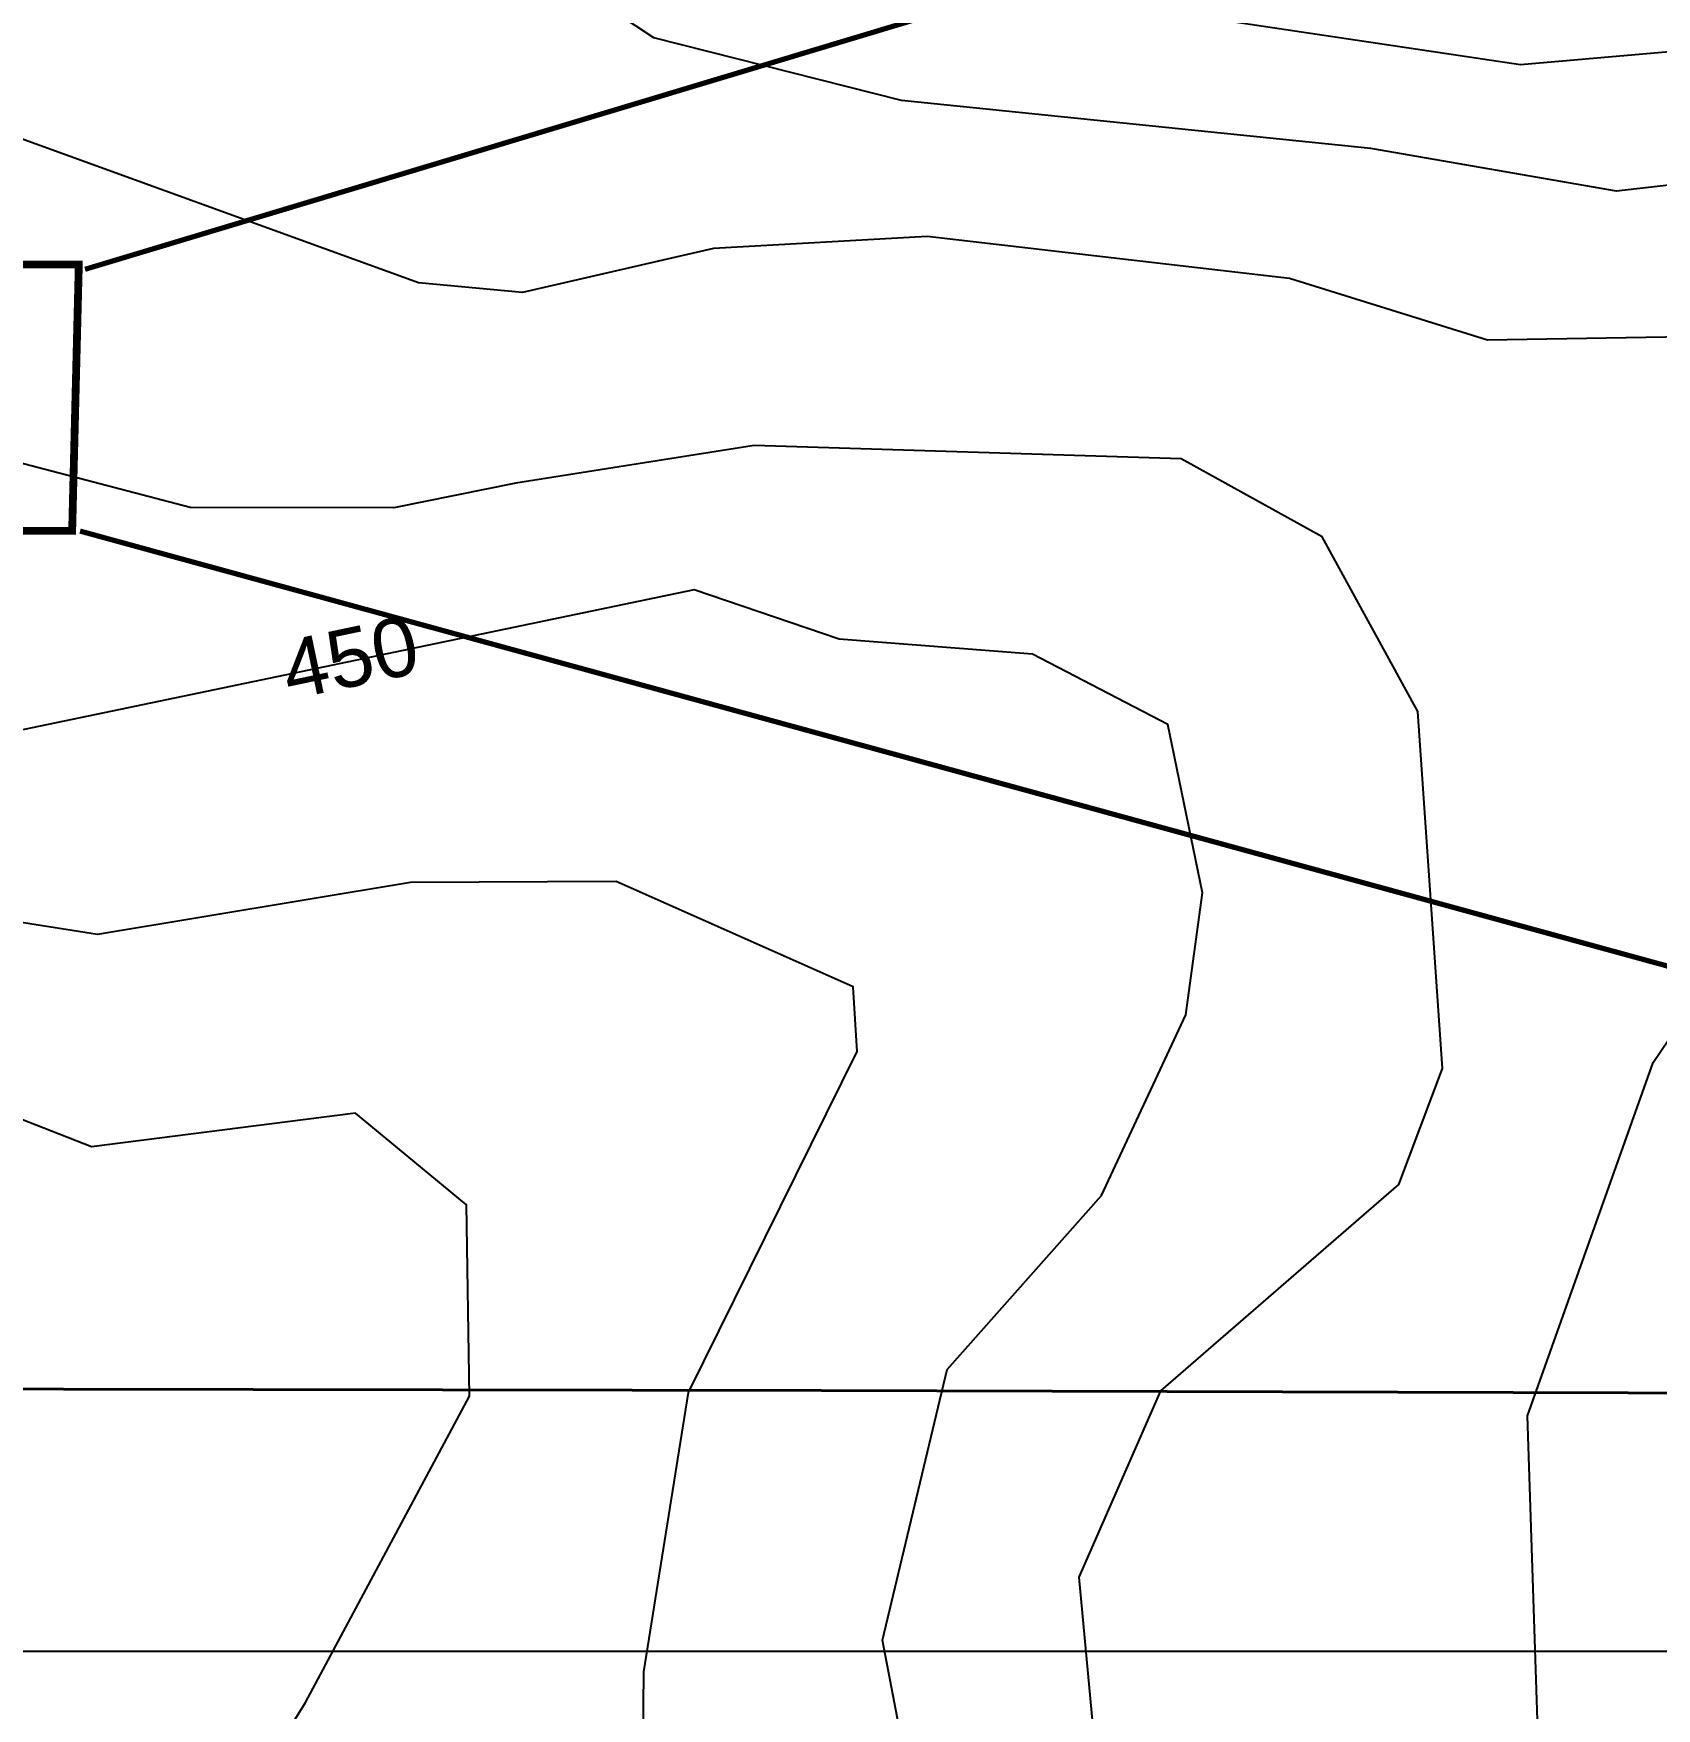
# Model space of a CAD drawing. Header units: metres. Extents: x 218545 to 227455, y 1543467 to 1556082.
# Drawn here: x 221152 to 221775, y 1550678 to 1551321 of the extents above; entities that cross this region are included whole.
import ezdxf

# ---------------------------------------------------------------- set-up
doc = ezdxf.new("R2010")
doc.units = ezdxf.units.M
doc.header["$MEASUREMENT"] = 0
for name, color, linetype in [('10 M CONTOUR', 20, 'Continuous'), ('2 M CONTOUR', 33, 'Continuous'), ('CONTEXT', 200, 'Continuous'), ('GRID', 250, 'Continuous'), ('SATGE-2', 160, 'Continuous')]:
    doc.layers.add(name, color=color, linetype=linetype)
doc.styles.get("Standard").update_dxf_attribs({"font": 'arial.ttf'})

msp = doc.modelspace()

# ---------------------------------------------------------------- linework, layer by layer
at = {"layer": '10 M CONTOUR'}
msp.add_polyline3d([(221122.69169, 1550271.93932, -1019.86579), (221176.93869, 1550286.75932, -1019.86579), (221228.68369, 1550338.14632, -1019.86579), (221280.64069, 1550423.47632, -1019.86579), (221464.60269, 1550490.35932, -1019.86579), (221488.87369, 1550516.36632, -1019.86579), (221505.57269, 1550560.71132, -1019.86579), (221478.12469, 1550704.32332, -1019.86579), (221502.92395, 1550808.23364, -1019.86579), (221562.17969, 1550874.98932, -1019.86579), (221594.54969, 1550944.42532, -1019.86579), (221600.92169, 1550991.25532, -1019.86579), (221587.57069, 1551055.87032, -1019.86579), (221535.63469, 1551082.74032, -1019.86579), (221461.49269, 1551088.50532, -1019.86579), (221405.76069, 1551107.47032, -1019.86579), (221130.79769, 1551050.14232, -1019.86579)], dxfattribs=at)
at = {"layer": '2 M CONTOUR'}
for points in [[(221956.54269, 1551411.79932, -1027.86579), (221794.91269, 1551315.29332, -1027.86579), (221722.92869, 1551308.97732, -1027.86579), (221560.82869, 1551333.13832, -1027.86579)], [(221977.84269, 1551344.35132, -1025.86579), (221837.92309, 1551269.43945, -1025.86579), (221759.8322, 1551260.49086, -1025.86579), (221665.55569, 1551276.87932, -1025.86579), (221485.32169, 1551295.32332, -1025.86579), (221390.36669, 1551319.34832, -1025.86579), (221301.00469, 1551378.46232, -1025.86579)], [(221839.55413, 1551205.49455, -1023.86579), (221710.31069, 1551203.28932, -1023.86579), (221634.32468, 1551226.98724, -1023.86579), (221495.26969, 1551243.09532, -1023.86579), (221413.26617, 1551238.55275, -1023.86579), (221339.90669, 1551221.66832, -1023.86579), (221299.98069, 1551225.28932, -1023.86579), (221129.84169, 1551287.00332, -1023.86579)], [(221140.19369, 1550224.45632, -1021.86579), (221179.56469, 1550235.41932, -1021.86579), (221219.05969, 1550265.20632, -1021.86579), (221328.50369, 1550395.48032, -1021.86579), (221487.67669, 1550450.79232, -1021.86579), (221544.79969, 1550484.19532, -1021.86579), (221587.34999, 1550548.52949, -1021.86579), (221583.43532, 1550609.93489, -1021.86579), (221561.33769, 1550645.03732, -1021.86579), (221553.55369, 1550728.55232, -1021.86579), (221584.86569, 1550800.03032, -1021.86579), (221676.32569, 1550879.26032, -1021.86579), (221693.02969, 1550923.71432, -1021.86579), (221683.55958, 1551060.83828, -1021.86579), (221646.87466, 1551127.82442, -1021.86579), (221592.72923, 1551157.79687, -1021.86579), (221428.82954, 1551162.91412, -1021.86579), (221337.35469, 1551148.47832, -1021.86579), (221290.49769, 1551138.97032, -1021.86579), (221212.38769, 1551139.12832, -1021.86579), (221092.63869, 1551170.42732, -1021.86579)], [(221101.18369, 1550359.46632, -1017.86579), (221160.18569, 1550350.15425, -1017.86579), (221202.14439, 1550380.68272, -1017.86579), (221218.31669, 1550431.10932, -1017.86579), (221259.40226, 1550482.64891, -1017.86579), (221361.85069, 1550519.31532, -1017.86579), (221387.77077, 1550566.50632, -1017.86579), (221386.10269, 1550652.64832, -1017.86579), (221386.42169, 1550692.21432, -1017.86579), (221403.57369, 1550799.47532, -1017.86579), (221468.36469, 1550930.29732, -1017.86579), (221466.80569, 1550955.16432, -1017.86579), (221375.88369, 1550995.54832, -1017.86579), (221296.91969, 1550995.18932, -1017.86579), (221176.75369, 1550975.22432, -1017.86579), (221103.57569, 1550986.66032, -1017.86579)], [(221088.92469, 1550175.81832, -1023.86579), (221179.35469, 1550188.68532, -1023.86579), (221270.53369, 1550267.13732, -1023.86579), (221334.36469, 1550355.97832, -1023.86579), (221490.68969, 1550399.76032, -1023.86579), (221592.60369, 1550444.45832, -1023.86579), (221690.46363, 1550491.30219, -1023.86579), (221720.7219, 1550544.19376, -1023.86579), (221730.81823, 1550634.68095, -1023.86579), (221725.62669, 1550790.51632, -1023.86579), (221773.83169, 1550926.07932, -1023.86579), (221813.81349, 1550985.10663, -1023.86579)], [(221106.46769, 1550614.13932, -1015.86579), (221153.61017, 1550592.91987, -1015.86579), (221207.51101, 1550601.27518, -1015.86579), (221256.62169, 1550680.51032, -1015.86579), (221319.56769, 1550798.04832, -1015.86579), (221318.44089, 1550871.41475, -1015.86579), (221275.86917, 1550906.66644, -1015.86579), (221174.53069, 1550893.73932, -1015.86579), (220976.11369, 1550971.38332, -1015.86579)]]:
    msp.add_polyline3d(points, dxfattribs=at)
at = {"layer": 'GRID', "linetype": 'Continuous'}
msp.add_line((219000.13969, 1550700.13632, -1469.86579), (227000.13969, 1550700.13632, -1469.86579), dxfattribs=at)
at = {"layer": 'SATGE-2', "lineweight": 40, "elevation": -1469.86579}
msp.add_lwpolyline([(219272.64674, 1550804.0849), (221454.72196, 1550800.13349), (222383.6722, 1550797.50556), (222385.48636, 1550933.61752), (222608.44024, 1550930.25946), (222593.83419, 1551188.39382), (222547.61297, 1551522.50509), (222564.34507, 1551590.00634), (222588.52107, 1551656.42507), (219587.53063, 1551681.97468), (219576.24265, 1551587.67969), (219590.10452, 1551574.23305), (219625.15516, 1551586.7833), (219650.00334, 1551543.62205), (219527.72561, 1551469.80753), (219515.56901, 1551401.14606), (219502.81482, 1551380.25343), (219500.54159, 1551371.89334), (219510.66043, 1551241.17416), (219474.91875, 1551136.20672), (219435.80687, 1550937.58918), (219299.88014, 1550940.68047), (219294.2056, 1550926.64375), (219258.18164, 1550912.55282)], close=True, dxfattribs=at)
msp.add_lwpolyline([(219272.64674, 1550804.0849), (221454.72196, 1550800.13349), (222383.6722, 1550797.50556), (222385.48636, 1550933.61752), (222608.44024, 1550930.25946), (222593.83419, 1551188.39382), (222547.61297, 1551522.50509), (222564.34507, 1551590.00634), (222588.52107, 1551656.42507), (219587.53063, 1551681.97468), (219576.24265, 1551587.67969), (219590.10452, 1551574.23305), (219625.15516, 1551586.7833), (219650.00334, 1551543.62205), (219527.72561, 1551469.80753), (219515.56901, 1551401.14606), (219502.81482, 1551380.25343), (219500.54159, 1551371.89334), (219510.66043, 1551241.17416), (219474.91875, 1551136.20672), (219435.80687, 1550937.58918), (219299.88014, 1550940.68047), (219294.2056, 1550926.64375), (219258.18164, 1550912.55282)], close=True, dxfattribs=at)
at = {"layer": 'SATGE-2', "color": 0, "const_width": 2, "elevation": 462.36238}
for points in [[(221171.99347, 1551230.50149), (222588.02818, 1551656.42507)], [(221170.09527, 1551130.04311), (222383.6722, 1550797.50556)]]:
    msp.add_lwpolyline(points, dxfattribs=at)
at = {"layer": 'SATGE-2', "const_width": 3, "elevation": 462.36238}
msp.add_lwpolyline([(220900.05458, 1551232.34701), (221169.62669, 1551232.34701), (221167.06928, 1551130.11055), (220897.49716, 1551130.11055)], close=True, dxfattribs=at)
at = {"layer": 'SATGE-2', "lineweight": 40, "elevation": -1469.86579}
msp.add_lwpolyline([(219272.64674, 1550804.0849), (221454.72196, 1550800.13349), (222383.6722, 1550797.50556), (222382.22433, 1550683.6388), (222611.1588, 1550678.69077), (222492.63102, 1550512.63646), (222121.45021, 1550146.23322), (222047.96782, 1550075.02608), (221973.40306, 1549993.36467), (221806.1, 1549830.18255), (220410.15053, 1549834.02004)], dxfattribs=at)
msp.add_lwpolyline([(219272.64674, 1550804.0849), (221454.72196, 1550800.13349), (222383.6722, 1550797.50556), (222382.22433, 1550683.6388), (222611.1588, 1550678.69077), (222492.63102, 1550512.63646), (222121.45021, 1550146.23322), (222047.96782, 1550075.02608), (221973.40306, 1549993.36467), (221806.1, 1549830.18255), (220410.15053, 1549834.02004)], dxfattribs=at)

# ---------------------------------------------------------------- texts
at = {"layer": 'CONTEXT', "linetype": 'Continuous'}
msp.add_text('450', height=22.5, rotation=11.90468557, dxfattribs=at).set_placement((221250.37178, 1551065.18357, -1019.86579))

doc.saveas('drawing.dxf')
